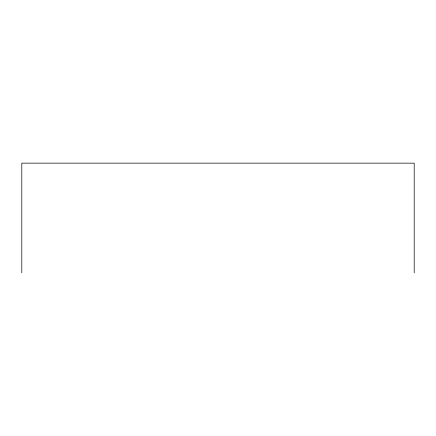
<?xml version="1.0" encoding="UTF-8"?>
<svg xmlns="http://www.w3.org/2000/svg" width="436" height="436" viewBox="0 0 436 436"><rect width="100%" height="100%" fill="white"/><g stroke="black" fill="none" stroke-linecap="round" stroke-linejoin="round"><path stroke-width="0.65" d="M414.2 272.849L414.2 163.151L21.8 163.151L21.8 272.849"/></g></svg>
